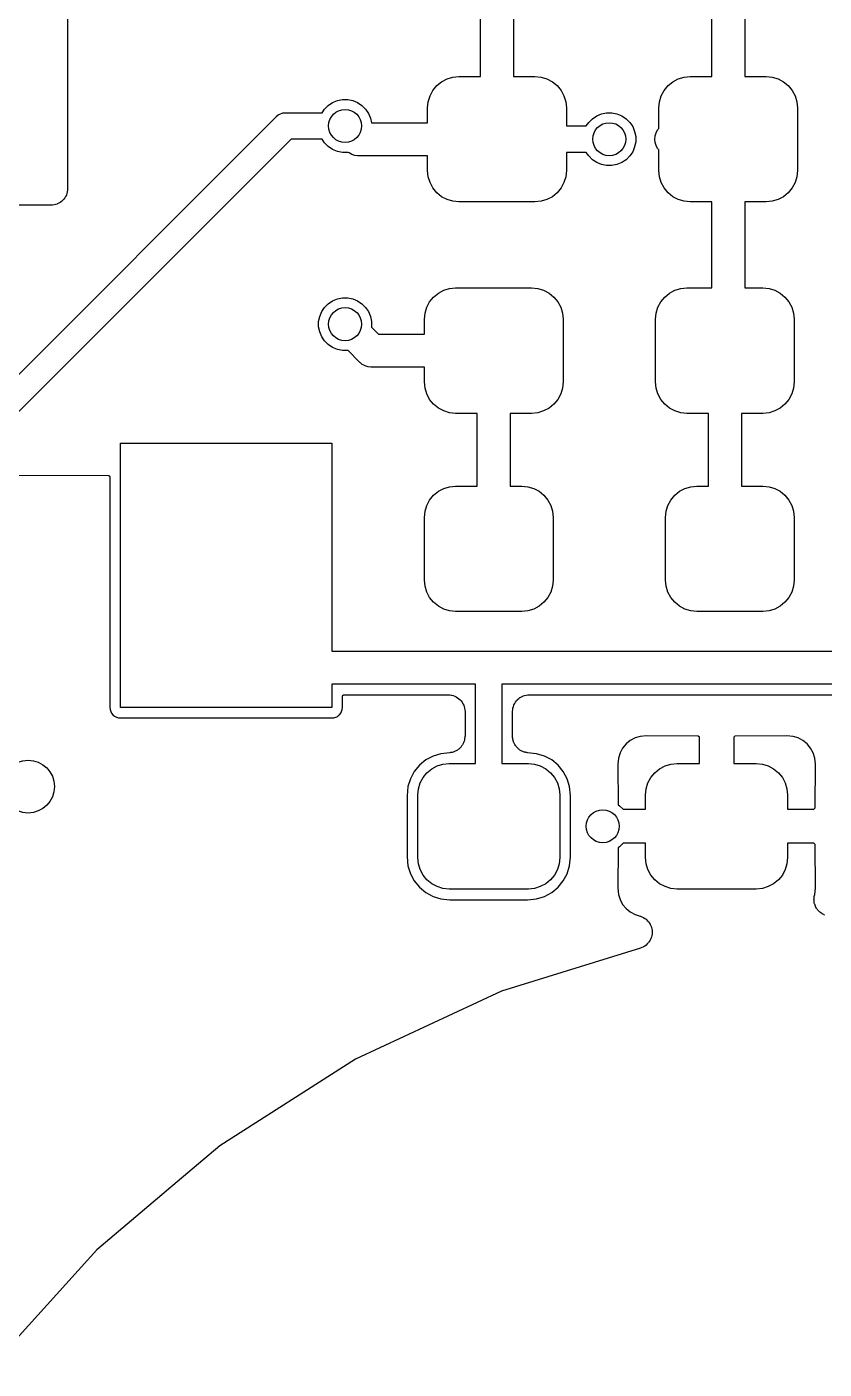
# Model space of a CAD drawing. Extents: x 115.8 to 161.5, y -138.1 to -92.5.
# Drawn here: x 131.79 to 137.83, y -109.61 to -99.45 of the extents above; entities that cross this region are included whole.
import ezdxf

# ---------------------------------------------------------------- set-up
doc = ezdxf.new("R2010")
doc.units = 0
doc.layers.add('BLACK', color=7, linetype='CONTINUOUS')

msp = doc.modelspace()

# ---------------------------------------------------------------- linework, layer by layer
at = {"layer": 'BLACK', "linetype": 'CONTINUOUS'}
for p, q in [((132.1, -94.027), (132.1, -100.673)), ((135.225, -99.825), (135.225, -99.275)), ((135.475, -99.275), (135.475, -99.825)), ((136.975, -99.825), (136.975, -99.275)), ((137.225, -99.275), (137.225, -99.825)), ((134.895, -99.8946), (134.931, -99.865)), ((134.931, -99.865), (134.972, -99.8431)), ((134.972, -99.8431), (135.016, -99.8296)), ((135.016, -99.8296), (135.062, -99.825)), ((135.062, -99.825), (135.225, -99.825)), ((135.475, -99.825), (135.637, -99.825)), ((135.637, -99.825), (135.684, -99.8296)), ((135.684, -99.8296), (135.728, -99.8431)), ((135.728, -99.8431), (135.769, -99.865)), ((135.769, -99.865), (135.805, -99.8946)), ((136.645, -99.8946), (136.681, -99.865)), ((136.681, -99.865), (136.722, -99.8431)), ((136.722, -99.8431), (136.766, -99.8296)), ((136.766, -99.8296), (136.812, -99.825)), ((136.812, -99.825), (136.975, -99.825)), ((137.225, -99.825), (137.387, -99.825)), ((137.387, -99.825), (137.434, -99.8296)), ((137.434, -99.8296), (137.478, -99.8431)), ((137.478, -99.8431), (137.519, -99.865)), ((137.519, -99.865), (137.555, -99.8946)), ((134.843, -99.9716), (134.865, -99.9306)), ((134.865, -99.9306), (134.895, -99.8946)), ((135.805, -99.8946), (135.835, -99.9306)), ((135.835, -99.9306), (135.857, -99.9716)), ((136.593, -99.9716), (136.615, -99.9306)), ((136.615, -99.9306), (136.645, -99.8946)), ((137.555, -99.8946), (137.585, -99.9306)), ((137.585, -99.9306), (137.607, -99.9716)), ((134.045, -100.073), (134.073, -100.045)), ((134.073, -100.045), (134.105, -100.023)), ((134.105, -100.023), (134.142, -100.008)), ((134.142, -100.008), (134.18, -100)), ((134.18, -100), (134.22, -100)), ((134.22, -100), (134.258, -100.008)), ((134.258, -100.008), (134.295, -100.023)), ((134.295, -100.023), (134.327, -100.045)), ((134.327, -100.045), (134.355, -100.073)), ((134.825, -100.062), (134.83, -100.016)), ((134.825, -100.175), (134.825, -100.062)), ((134.83, -100.016), (134.843, -99.9716)), ((135.857, -99.9716), (135.87, -100.016)), ((135.87, -100.016), (135.875, -100.062)), ((135.875, -100.062), (135.875, -100.2)), ((136.575, -100.062), (136.58, -100.016)), ((136.575, -100.219), (136.575, -100.062)), ((136.58, -100.016), (136.593, -99.9716)), ((137.607, -99.9716), (137.62, -100.016)), ((137.62, -100.016), (137.625, -100.062)), ((137.625, -100.062), (137.625, -100.537)), ((131.559, -102.25), (133.676, -100.133)), ((133.676, -100.133), (133.679, -100.129)), ((133.679, -100.129), (133.694, -100.116)), ((133.694, -100.116), (133.712, -100.107)), ((133.712, -100.107), (133.725, -100.103)), ((133.725, -100.103), (133.73, -100.101)), ((133.73, -100.101), (133.732, -100.101)), ((133.732, -100.101), (133.745, -100.1)), ((133.745, -100.1), (133.745, -100.1)), ((133.745, -100.1), (133.75, -100.1)), ((133.75, -100.1), (133.755, -100.1)), ((133.755, -100.1), (134.026, -100.1)), ((134.026, -100.1), (134.045, -100.073)), ((134.355, -100.073), (134.377, -100.105)), ((134.377, -100.105), (134.392, -100.142)), ((134.392, -100.142), (134.399, -100.175)), ((136.045, -100.173), (136.073, -100.145)), ((136.073, -100.145), (136.105, -100.123)), ((136.105, -100.123), (136.142, -100.108)), ((136.142, -100.108), (136.18, -100.1)), ((136.18, -100.1), (136.22, -100.1)), ((136.22, -100.1), (136.258, -100.108)), ((136.258, -100.108), (136.295, -100.123)), ((136.295, -100.123), (136.327, -100.145)), ((136.327, -100.145), (136.355, -100.173)), ((134.399, -100.175), (134.825, -100.175)), ((135.875, -100.2), (136.026, -100.2)), ((136.026, -100.2), (136.045, -100.173)), ((136.355, -100.173), (136.377, -100.205)), ((136.377, -100.205), (136.392, -100.242)), ((136.392, -100.242), (136.4, -100.28)), ((136.547, -100.275), (136.554, -100.252)), ((136.554, -100.252), (136.566, -100.23)), ((136.566, -100.23), (136.575, -100.219)), ((133.791, -100.3), (131.674, -102.417)), ((134.026, -100.3), (133.791, -100.3)), ((134.045, -100.327), (134.026, -100.3)), ((134.073, -100.355), (134.045, -100.327)), ((134.105, -100.377), (134.073, -100.355)), ((136.392, -100.358), (136.377, -100.395)), ((136.4, -100.32), (136.392, -100.358)), ((136.4, -100.28), (136.4, -100.32)), ((136.545, -100.3), (136.547, -100.275)), ((136.547, -100.325), (136.545, -100.3)), ((136.554, -100.348), (136.547, -100.325)), ((136.566, -100.37), (136.554, -100.348)), ((136.575, -100.381), (136.566, -100.37)), ((134.142, -100.392), (134.105, -100.377)), ((134.18, -100.4), (134.142, -100.392)), ((134.22, -100.4), (134.18, -100.4)), ((134.224, -100.399), (134.22, -100.4)), ((134.225, -100.4), (134.224, -100.399)), ((134.23, -100.404), (134.225, -100.4)), ((134.252, -100.416), (134.23, -100.404)), ((134.275, -100.423), (134.252, -100.416)), ((134.294, -100.425), (134.275, -100.423)), ((134.3, -100.426), (134.294, -100.425)), ((134.294, -100.425), (134.294, -100.425)), ((134.306, -100.425), (134.3, -100.426)), ((134.825, -100.425), (134.306, -100.425)), ((134.825, -100.537), (134.825, -100.425)), ((136.026, -100.4), (135.875, -100.4)), ((135.875, -100.4), (135.875, -100.537)), ((136.045, -100.427), (136.026, -100.4)), ((136.073, -100.455), (136.045, -100.427)), ((136.105, -100.477), (136.073, -100.455)), ((136.327, -100.455), (136.295, -100.477)), ((136.355, -100.427), (136.327, -100.455)), ((136.377, -100.395), (136.355, -100.427)), ((136.575, -100.537), (136.575, -100.381)), ((134.83, -100.584), (134.825, -100.537)), ((135.875, -100.537), (135.87, -100.584)), ((136.142, -100.492), (136.105, -100.477)), ((136.18, -100.5), (136.142, -100.492)), ((136.22, -100.5), (136.18, -100.5)), ((136.258, -100.492), (136.22, -100.5)), ((136.295, -100.477), (136.258, -100.492)), ((136.58, -100.584), (136.575, -100.537)), ((137.625, -100.537), (137.62, -100.584)), ((132.1, -100.675), (132.099, -100.687)), ((132.1, -100.673), (132.1, -100.674)), ((132.1, -100.674), (132.1, -100.674)), ((132.1, -100.674), (132.1, -100.674)), ((132.1, -100.674), (132.1, -100.675)), ((134.843, -100.628), (134.83, -100.584)), ((134.865, -100.669), (134.843, -100.628)), ((134.895, -100.705), (134.865, -100.669)), ((135.835, -100.669), (135.805, -100.705)), ((135.857, -100.628), (135.835, -100.669)), ((135.87, -100.584), (135.857, -100.628)), ((136.593, -100.628), (136.58, -100.584)), ((136.615, -100.669), (136.593, -100.628)), ((136.645, -100.705), (136.615, -100.669)), ((137.585, -100.669), (137.555, -100.705)), ((137.607, -100.628), (137.585, -100.669)), ((137.62, -100.584), (137.607, -100.628)), ((132.043, -100.779), (132.032, -100.785)), ((132.053, -100.771), (132.043, -100.779)), ((132.043, -100.779), (132.043, -100.779)), ((132.043, -100.779), (132.043, -100.779)), ((132.062, -100.764), (132.053, -100.771)), ((132.07, -100.754), (132.062, -100.763)), ((132.062, -100.763), (132.062, -100.763)), ((132.062, -100.763), (132.062, -100.764)), ((132.078, -100.745), (132.07, -100.754)), ((132.084, -100.733), (132.078, -100.744)), ((132.078, -100.744), (132.078, -100.744)), ((132.078, -100.744), (132.078, -100.745)), ((132.09, -100.723), (132.084, -100.733)), ((132.094, -100.711), (132.09, -100.722)), ((132.09, -100.722), (132.09, -100.723)), ((132.09, -100.723), (132.09, -100.723)), ((132.097, -100.699), (132.094, -100.711)), ((132.099, -100.687), (132.097, -100.699)), ((132.097, -100.699), (132.097, -100.699)), ((132.097, -100.699), (132.097, -100.699)), ((134.931, -100.735), (134.895, -100.705)), ((134.972, -100.757), (134.931, -100.735)), ((135.016, -100.77), (134.972, -100.757)), ((135.062, -100.775), (135.016, -100.77)), ((135.637, -100.775), (135.062, -100.775)), ((135.684, -100.77), (135.637, -100.775)), ((135.728, -100.757), (135.684, -100.77)), ((135.769, -100.735), (135.728, -100.757)), ((135.805, -100.705), (135.769, -100.735)), ((136.681, -100.735), (136.645, -100.705)), ((136.722, -100.757), (136.681, -100.735)), ((136.766, -100.77), (136.722, -100.757)), ((136.812, -100.775), (136.766, -100.77)), ((136.975, -100.775), (136.812, -100.775)), ((136.975, -101.425), (136.975, -100.775)), ((137.387, -100.775), (137.225, -100.775)), ((137.225, -100.775), (137.225, -101.425)), ((137.434, -100.77), (137.387, -100.775)), ((137.478, -100.757), (137.434, -100.77)), ((137.519, -100.735), (137.478, -100.757)), ((137.555, -100.705), (137.519, -100.735)), ((131.973, -100.8), (129.034, -100.8)), ((131.985, -100.799), (131.973, -100.8)), ((131.997, -100.798), (131.985, -100.799)), ((131.998, -100.798), (131.997, -100.798)), ((131.997, -100.798), (131.997, -100.798)), ((132.009, -100.794), (131.998, -100.798)), ((132.021, -100.791), (132.009, -100.794)), ((132.032, -100.785), (132.021, -100.79)), ((132.021, -100.79), (132.021, -100.791)), ((132.021, -100.791), (132.021, -100.791)), ((134.87, -101.495), (134.906, -101.465)), ((134.906, -101.465), (134.947, -101.443)), ((134.947, -101.443), (134.991, -101.43)), ((134.991, -101.43), (135.037, -101.425)), ((135.037, -101.425), (135.612, -101.425)), ((135.612, -101.425), (135.659, -101.43)), ((135.659, -101.43), (135.703, -101.443)), ((135.703, -101.443), (135.744, -101.465)), ((135.744, -101.465), (135.78, -101.495)), ((136.62, -101.495), (136.656, -101.465)), ((136.656, -101.465), (136.697, -101.443)), ((136.697, -101.443), (136.741, -101.43)), ((136.741, -101.43), (136.787, -101.425)), ((136.787, -101.425), (136.975, -101.425)), ((137.225, -101.425), (137.362, -101.425)), ((137.362, -101.425), (137.409, -101.43)), ((137.409, -101.43), (137.453, -101.443)), ((137.453, -101.443), (137.494, -101.465)), ((137.494, -101.465), (137.53, -101.495)), ((134.023, -101.605), (134.045, -101.573)), ((134.045, -101.573), (134.073, -101.545)), ((134.073, -101.545), (134.105, -101.523)), ((134.105, -101.523), (134.142, -101.508)), ((134.142, -101.508), (134.18, -101.5)), ((134.18, -101.5), (134.22, -101.5)), ((134.22, -101.5), (134.258, -101.508)), ((134.258, -101.508), (134.295, -101.523)), ((134.295, -101.523), (134.327, -101.545)), ((134.327, -101.545), (134.355, -101.573)), ((134.355, -101.573), (134.377, -101.605)), ((134.805, -101.616), (134.818, -101.572)), ((134.818, -101.572), (134.84, -101.531)), ((134.84, -101.531), (134.87, -101.495)), ((135.78, -101.495), (135.81, -101.531)), ((135.81, -101.531), (135.832, -101.572)), ((135.832, -101.572), (135.845, -101.616)), ((136.555, -101.616), (136.568, -101.572)), ((136.568, -101.572), (136.59, -101.531)), ((136.59, -101.531), (136.62, -101.495)), ((137.53, -101.495), (137.56, -101.531)), ((137.56, -101.531), (137.582, -101.572)), ((137.582, -101.572), (137.595, -101.616)), ((134, -101.68), (134.008, -101.642)), ((134, -101.72), (134, -101.68)), ((134.008, -101.642), (134.023, -101.605)), ((134.377, -101.605), (134.392, -101.642)), ((134.392, -101.642), (134.4, -101.68)), ((134.4, -101.68), (134.4, -101.72)), ((134.8, -101.662), (134.805, -101.616)), ((134.8, -101.775), (134.8, -101.662)), ((135.845, -101.616), (135.85, -101.662)), ((135.85, -101.662), (135.85, -102.137)), ((136.55, -101.662), (136.555, -101.616)), ((136.55, -102.137), (136.55, -101.662)), ((137.595, -101.616), (137.6, -101.662)), ((137.6, -101.662), (137.6, -102.137)), ((134.008, -101.758), (134, -101.72)), ((134.023, -101.795), (134.008, -101.758)), ((134.045, -101.827), (134.023, -101.795)), ((134.4, -101.72), (134.399, -101.723)), ((134.399, -101.723), (134.452, -101.775)), ((134.452, -101.775), (134.8, -101.775)), ((134.073, -101.855), (134.045, -101.827)), ((134.105, -101.877), (134.073, -101.855)), ((134.142, -101.892), (134.105, -101.877)), ((134.18, -101.9), (134.142, -101.892)), ((134.22, -101.9), (134.18, -101.9)), ((134.223, -101.899), (134.22, -101.9)), ((134.307, -101.984), (134.223, -101.899)), ((134.311, -101.989), (134.307, -101.984)), ((134.316, -101.993), (134.311, -101.989)), ((134.33, -102.004), (134.316, -101.993)), ((134.343, -102.011), (134.33, -102.004)), ((134.352, -102.016), (134.343, -102.011)), ((134.375, -102.023), (134.352, -102.016)), ((134.394, -102.025), (134.375, -102.023)), ((134.4, -102.026), (134.394, -102.025)), ((134.394, -102.025), (134.394, -102.025)), ((134.406, -102.025), (134.4, -102.026)), ((134.8, -102.025), (134.406, -102.025)), ((134.8, -102.137), (134.8, -102.025)), ((134.805, -102.184), (134.8, -102.137)), ((134.818, -102.228), (134.805, -102.184)), ((135.845, -102.184), (135.832, -102.228)), ((135.85, -102.137), (135.845, -102.184)), ((136.555, -102.184), (136.55, -102.137)), ((136.568, -102.228), (136.555, -102.184)), ((137.595, -102.184), (137.582, -102.228)), ((137.6, -102.137), (137.595, -102.184)), ((134.84, -102.269), (134.818, -102.228)), ((134.87, -102.305), (134.84, -102.269)), ((135.81, -102.269), (135.78, -102.305)), ((135.832, -102.228), (135.81, -102.269)), ((136.59, -102.269), (136.568, -102.228)), ((136.62, -102.305), (136.59, -102.269)), ((137.56, -102.269), (137.53, -102.305)), ((137.582, -102.228), (137.56, -102.269)), ((134.906, -102.335), (134.87, -102.305)), ((134.947, -102.357), (134.906, -102.335)), ((134.991, -102.37), (134.947, -102.357)), ((135.037, -102.375), (134.991, -102.37)), ((135.2, -102.375), (135.037, -102.375)), ((135.2, -102.925), (135.2, -102.375)), ((135.612, -102.375), (135.45, -102.375)), ((135.45, -102.375), (135.45, -102.925)), ((135.659, -102.37), (135.612, -102.375)), ((135.703, -102.357), (135.659, -102.37)), ((135.744, -102.335), (135.703, -102.357)), ((135.78, -102.305), (135.744, -102.335)), ((136.656, -102.335), (136.62, -102.305)), ((136.697, -102.357), (136.656, -102.335)), ((136.741, -102.37), (136.697, -102.357)), ((136.787, -102.375), (136.741, -102.37)), ((136.95, -102.375), (136.787, -102.375)), ((136.95, -102.925), (136.95, -102.375)), ((137.362, -102.375), (137.2, -102.375)), ((137.2, -102.375), (137.2, -102.925)), ((137.409, -102.37), (137.362, -102.375)), ((137.453, -102.357), (137.409, -102.37)), ((137.494, -102.335), (137.453, -102.357)), ((137.53, -102.305), (137.494, -102.335)), ((132.5, -104.6), (132.5, -102.6)), ((132.5, -102.6), (134.1, -102.6)), ((134.1, -102.6), (134.1, -104.175)), ((131.293, -102.842), (132.407, -102.845)), ((132.407, -102.845), (132.407, -102.845)), ((132.407, -102.845), (132.407, -102.845)), ((132.407, -102.845), (132.408, -102.845)), ((132.408, -102.845), (132.409, -102.845)), ((132.409, -102.845), (132.409, -102.845)), ((132.409, -102.845), (132.41, -102.845)), ((132.41, -102.845), (132.411, -102.846)), ((132.411, -102.846), (132.412, -102.846)), ((132.412, -102.846), (132.412, -102.846)), ((132.412, -102.846), (132.412, -102.846)), ((132.412, -102.846), (132.413, -102.847)), ((132.413, -102.847), (132.414, -102.847)), ((132.414, -102.847), (132.414, -102.847)), ((132.414, -102.847), (132.414, -102.847)), ((132.414, -102.847), (132.415, -102.848)), ((132.415, -102.848), (132.416, -102.849)), ((132.416, -102.849), (132.416, -102.849)), ((132.416, -102.849), (132.416, -102.849)), ((132.416, -102.849), (132.417, -102.85)), ((132.417, -102.85), (132.417, -102.851)), ((132.417, -102.851), (132.417, -102.851)), ((132.417, -102.851), (132.417, -102.851)), ((132.417, -102.851), (132.418, -102.852)), ((132.418, -102.852), (132.419, -102.853)), ((132.419, -102.853), (132.419, -102.853)), ((132.419, -102.853), (132.419, -102.853)), ((132.419, -102.853), (132.419, -102.854)), ((132.419, -102.854), (132.419, -102.855)), ((132.419, -102.855), (132.419, -102.855)), ((132.419, -102.855), (132.419, -102.855)), ((132.419, -102.855), (132.419, -102.857)), ((132.419, -102.857), (132.42, -102.858)), ((132.42, -102.858), (132.42, -104.599)), ((134.84, -103.031), (134.87, -102.995)), ((134.87, -102.995), (134.906, -102.965)), ((134.906, -102.965), (134.947, -102.943)), ((134.947, -102.943), (134.991, -102.93)), ((134.991, -102.93), (135.037, -102.925)), ((135.037, -102.925), (135.2, -102.925)), ((135.45, -102.925), (135.537, -102.925)), ((135.537, -102.925), (135.584, -102.93)), ((135.584, -102.93), (135.628, -102.943)), ((135.628, -102.943), (135.669, -102.965)), ((135.669, -102.965), (135.705, -102.995)), ((135.705, -102.995), (135.735, -103.031)), ((136.665, -103.031), (136.695, -102.995)), ((136.695, -102.995), (136.731, -102.965)), ((136.731, -102.965), (136.772, -102.943)), ((136.772, -102.943), (136.816, -102.93)), ((136.816, -102.93), (136.862, -102.925)), ((136.862, -102.925), (136.95, -102.925)), ((137.2, -102.925), (137.362, -102.925)), ((137.362, -102.925), (137.409, -102.93)), ((137.409, -102.93), (137.453, -102.943)), ((137.453, -102.943), (137.494, -102.965)), ((137.494, -102.965), (137.53, -102.995)), ((137.53, -102.995), (137.56, -103.031)), ((134.8, -103.162), (134.805, -103.116)), ((134.805, -103.116), (134.818, -103.072)), ((134.818, -103.072), (134.84, -103.031)), ((135.735, -103.031), (135.757, -103.072)), ((135.757, -103.072), (135.77, -103.116)), ((135.77, -103.116), (135.775, -103.162)), ((136.625, -103.162), (136.63, -103.116)), ((136.63, -103.116), (136.643, -103.072)), ((136.643, -103.072), (136.665, -103.031)), ((137.56, -103.031), (137.582, -103.072)), ((137.582, -103.072), (137.595, -103.116)), ((137.595, -103.116), (137.6, -103.162)), ((134.8, -103.637), (134.8, -103.162)), ((135.775, -103.162), (135.775, -103.637)), ((136.625, -103.637), (136.625, -103.162)), ((137.6, -103.162), (137.6, -103.637)), ((134.805, -103.684), (134.8, -103.637)), ((134.818, -103.728), (134.805, -103.684)), ((135.77, -103.684), (135.757, -103.728)), ((135.775, -103.637), (135.77, -103.684)), ((136.63, -103.684), (136.625, -103.637)), ((136.643, -103.728), (136.63, -103.684)), ((137.595, -103.684), (137.582, -103.728)), ((137.6, -103.637), (137.595, -103.684)), ((134.84, -103.769), (134.818, -103.728)), ((134.87, -103.805), (134.84, -103.769)), ((134.906, -103.835), (134.87, -103.805)), ((135.705, -103.805), (135.669, -103.835)), ((135.735, -103.769), (135.705, -103.805)), ((135.757, -103.728), (135.735, -103.769)), ((136.665, -103.769), (136.643, -103.728)), ((136.695, -103.805), (136.665, -103.769)), ((136.731, -103.835), (136.695, -103.805)), ((137.53, -103.805), (137.494, -103.835)), ((137.56, -103.769), (137.53, -103.805)), ((137.582, -103.728), (137.56, -103.769)), ((134.947, -103.857), (134.906, -103.835)), ((134.991, -103.87), (134.947, -103.857)), ((135.037, -103.875), (134.991, -103.87)), ((135.537, -103.875), (135.037, -103.875)), ((135.584, -103.87), (135.537, -103.875)), ((135.628, -103.857), (135.584, -103.87)), ((135.669, -103.835), (135.628, -103.857)), ((136.772, -103.857), (136.731, -103.835)), ((136.816, -103.87), (136.772, -103.857)), ((136.862, -103.875), (136.816, -103.87)), ((137.362, -103.875), (136.862, -103.875)), ((137.409, -103.87), (137.362, -103.875)), ((137.453, -103.857), (137.409, -103.87)), ((137.494, -103.835), (137.453, -103.857)), ((134.1, -104.175), (137.948, -104.175)), ((135.188, -104.425), (134.1, -104.425)), ((134.1, -104.425), (134.1, -104.6)), ((135.188, -105.025), (135.188, -104.425)), ((137.994, -104.425), (135.387, -104.425)), ((135.387, -104.425), (135.387, -105.025)), ((134.18, -104.518), (134.181, -104.516)), ((134.18, -104.599), (134.18, -104.518)), ((134.18, -104.518), (134.18, -104.518)), ((134.18, -104.518), (134.18, -104.518)), ((134.181, -104.513), (134.182, -104.512)), ((134.181, -104.514), (134.181, -104.513)), ((134.181, -104.513), (134.181, -104.513)), ((134.181, -104.513), (134.181, -104.513)), ((134.181, -104.515), (134.181, -104.514)), ((134.181, -104.516), (134.181, -104.515)), ((134.181, -104.515), (134.181, -104.515)), ((134.181, -104.515), (134.181, -104.515)), ((134.182, -104.512), (134.183, -104.511)), ((134.183, -104.51), (134.184, -104.509)), ((134.183, -104.511), (134.183, -104.51)), ((134.183, -104.511), (134.183, -104.511)), ((134.183, -104.511), (134.183, -104.511)), ((134.184, -104.509), (134.185, -104.508)), ((134.184, -104.509), (134.184, -104.509)), ((134.184, -104.509), (134.184, -104.509)), ((134.185, -104.508), (134.186, -104.507)), ((134.186, -104.507), (134.186, -104.507)), ((134.186, -104.507), (134.186, -104.507)), ((134.186, -104.507), (134.187, -104.507)), ((134.187, -104.507), (134.188, -104.506)), ((134.188, -104.506), (134.188, -104.506)), ((134.188, -104.506), (134.188, -104.506)), ((134.188, -104.506), (134.19, -104.506)), ((134.19, -104.506), (134.191, -104.505)), ((134.191, -104.505), (134.191, -104.505)), ((134.191, -104.505), (134.191, -104.505)), ((134.191, -104.505), (134.192, -104.505)), ((134.192, -104.505), (134.193, -104.505)), ((134.193, -104.505), (134.981, -104.505)), ((134.981, -104.505), (134.981, -104.505)), ((134.981, -104.505), (134.981, -104.505)), ((134.981, -104.505), (134.981, -104.505)), ((134.981, -104.505), (134.982, -104.505)), ((134.982, -104.505), (134.994, -104.506)), ((134.994, -104.506), (135.006, -104.508)), ((135.006, -104.508), (135.006, -104.508)), ((135.006, -104.508), (135.007, -104.508)), ((135.007, -104.508), (135.018, -104.511)), ((135.018, -104.511), (135.03, -104.515)), ((135.03, -104.515), (135.03, -104.515)), ((135.03, -104.515), (135.031, -104.515)), ((135.031, -104.515), (135.041, -104.521)), ((135.041, -104.521), (135.052, -104.527)), ((135.052, -104.527), (135.052, -104.527)), ((135.052, -104.527), (135.052, -104.527)), ((135.052, -104.527), (135.061, -104.535)), ((135.061, -104.535), (135.071, -104.543)), ((135.506, -104.541), (135.515, -104.534)), ((135.515, -104.534), (135.524, -104.526)), ((135.524, -104.526), (135.525, -104.526)), ((135.525, -104.526), (135.536, -104.52)), ((135.525, -104.526), (135.525, -104.526)), ((135.536, -104.52), (135.546, -104.515)), ((135.546, -104.515), (135.547, -104.514)), ((135.547, -104.514), (135.558, -104.511)), ((135.547, -104.514), (135.547, -104.514)), ((135.558, -104.511), (135.57, -104.507)), ((135.57, -104.507), (135.57, -104.507)), ((135.57, -104.507), (135.571, -104.507)), ((135.571, -104.507), (135.583, -104.506)), ((135.583, -104.506), (135.594, -104.505)), ((135.594, -104.505), (137.984, -104.505)), ((132.42, -104.599), (132.421, -104.616)), ((132.421, -104.616), (132.426, -104.631)), ((132.426, -104.631), (132.433, -104.645)), ((134.1, -104.6), (132.5, -104.6)), ((134.167, -104.645), (134.174, -104.631)), ((134.174, -104.631), (134.179, -104.616)), ((134.179, -104.616), (134.18, -104.599)), ((135.071, -104.543), (135.071, -104.543)), ((135.071, -104.543), (135.071, -104.543)), ((135.071, -104.543), (135.079, -104.552)), ((135.079, -104.552), (135.086, -104.562)), ((135.086, -104.562), (135.086, -104.562)), ((135.086, -104.562), (135.087, -104.562)), ((135.087, -104.562), (135.092, -104.573)), ((135.092, -104.573), (135.098, -104.584)), ((135.098, -104.584), (135.098, -104.584)), ((135.098, -104.584), (135.098, -104.584)), ((135.098, -104.584), (135.102, -104.596)), ((135.102, -104.596), (135.105, -104.607)), ((135.105, -104.607), (135.105, -104.608)), ((135.105, -104.608), (135.105, -104.608)), ((135.105, -104.608), (135.106, -104.62)), ((135.106, -104.62), (135.108, -104.632)), ((135.108, -104.632), (135.108, -104.818)), ((135.468, -104.63), (135.469, -104.618)), ((135.468, -104.631), (135.468, -104.63)), ((135.468, -104.632), (135.468, -104.631)), ((135.468, -104.631), (135.468, -104.631)), ((135.468, -104.631), (135.468, -104.631)), ((135.468, -104.818), (135.468, -104.632)), ((135.469, -104.618), (135.47, -104.606)), ((135.47, -104.606), (135.474, -104.594)), ((135.47, -104.606), (135.47, -104.606)), ((135.47, -104.606), (135.47, -104.606)), ((135.474, -104.594), (135.477, -104.583)), ((135.477, -104.583), (135.478, -104.582)), ((135.478, -104.582), (135.484, -104.571)), ((135.478, -104.582), (135.478, -104.582)), ((135.484, -104.571), (135.489, -104.561)), ((135.489, -104.561), (135.49, -104.56)), ((135.489, -104.561), (135.489, -104.561)), ((135.49, -104.56), (135.497, -104.551)), ((135.497, -104.551), (135.505, -104.542)), ((135.505, -104.542), (135.506, -104.541)), ((135.505, -104.542), (135.505, -104.542)), ((132.433, -104.645), (132.443, -104.657)), ((132.443, -104.657), (132.455, -104.667)), ((132.455, -104.667), (132.469, -104.674)), ((132.469, -104.674), (132.484, -104.679)), ((132.484, -104.679), (132.501, -104.68)), ((132.501, -104.68), (134.099, -104.68)), ((134.099, -104.68), (134.116, -104.679)), ((134.116, -104.679), (134.131, -104.674)), ((134.131, -104.674), (134.138, -104.671)), ((134.138, -104.671), (134.145, -104.667)), ((134.145, -104.667), (134.153, -104.66)), ((134.153, -104.66), (134.157, -104.657)), ((134.157, -104.657), (134.167, -104.645)), ((135.107, -104.831), (135.105, -104.837)), ((135.105, -104.837), (135.105, -104.844)), ((135.108, -104.818), (135.107, -104.819)), ((135.107, -104.819), (135.107, -104.825)), ((135.107, -104.825), (135.107, -104.831)), ((135.468, -104.823), (135.468, -104.818)), ((135.468, -104.829), (135.468, -104.823)), ((135.469, -104.836), (135.468, -104.829)), ((135.47, -104.842), (135.469, -104.836)), ((135.472, -104.848), (135.47, -104.842)), ((136.395, -104.832), (136.359, -104.851)), ((136.434, -104.82), (136.395, -104.832)), ((136.481, -104.815), (136.434, -104.82)), ((136.874, -104.817), (136.481, -104.815)), ((136.883, -104.826), (136.874, -104.817)), ((136.883, -105.025), (136.883, -104.826)), ((137.151, -104.817), (137.142, -104.826)), ((137.142, -104.826), (137.142, -105.025)), ((137.544, -104.815), (137.151, -104.817)), ((137.591, -104.82), (137.544, -104.815)), ((137.63, -104.832), (137.591, -104.82)), ((137.666, -104.851), (137.63, -104.832)), ((134.993, -104.944), (134.925, -104.951)), ((134.999, -104.943), (134.993, -104.944)), ((135.004, -104.942), (134.999, -104.943)), ((135.011, -104.941), (135.004, -104.942)), ((135.017, -104.939), (135.011, -104.941)), ((135.023, -104.937), (135.017, -104.939)), ((135.028, -104.935), (135.023, -104.937)), ((135.034, -104.932), (135.028, -104.935)), ((135.04, -104.93), (135.034, -104.932)), ((135.045, -104.927), (135.04, -104.93)), ((135.05, -104.924), (135.045, -104.927)), ((135.055, -104.92), (135.05, -104.924)), ((135.061, -104.916), (135.055, -104.92)), ((135.065, -104.912), (135.061, -104.916)), ((135.069, -104.908), (135.065, -104.912)), ((135.074, -104.903), (135.069, -104.908)), ((135.078, -104.899), (135.074, -104.903)), ((135.082, -104.894), (135.078, -104.899)), ((135.085, -104.889), (135.082, -104.894)), ((135.089, -104.884), (135.085, -104.889)), ((135.092, -104.878), (135.089, -104.884)), ((135.094, -104.873), (135.092, -104.878)), ((135.097, -104.868), (135.094, -104.873)), ((135.099, -104.861), (135.097, -104.868)), ((135.102, -104.855), (135.099, -104.861)), ((135.103, -104.85), (135.102, -104.855)), ((135.105, -104.844), (135.103, -104.85)), ((135.473, -104.853), (135.472, -104.848)), ((135.475, -104.86), (135.473, -104.853)), ((135.477, -104.866), (135.475, -104.86)), ((135.48, -104.871), (135.477, -104.866)), ((135.482, -104.876), (135.48, -104.871)), ((135.486, -104.882), (135.482, -104.876)), ((135.489, -104.888), (135.486, -104.882)), ((135.492, -104.892), (135.489, -104.888)), ((135.495, -104.897), (135.492, -104.892)), ((135.5, -104.902), (135.495, -104.897)), ((135.504, -104.907), (135.5, -104.902)), ((135.509, -104.911), (135.504, -104.907)), ((135.513, -104.915), (135.509, -104.911)), ((135.518, -104.919), (135.513, -104.915)), ((135.523, -104.923), (135.518, -104.919)), ((135.529, -104.926), (135.523, -104.923)), ((135.533, -104.929), (135.529, -104.926)), ((135.539, -104.932), (135.533, -104.929)), ((135.545, -104.935), (135.539, -104.932)), ((135.551, -104.936), (135.545, -104.935)), ((135.556, -104.939), (135.551, -104.936)), ((135.563, -104.94), (135.556, -104.939)), ((135.569, -104.942), (135.563, -104.94)), ((135.575, -104.943), (135.569, -104.942)), ((135.58, -104.944), (135.575, -104.943)), ((135.582, -104.944), (135.58, -104.944)), ((135.65, -104.951), (135.582, -104.944)), ((136.282, -104.945), (136.27, -104.984)), ((136.301, -104.909), (136.282, -104.945)), ((136.327, -104.877), (136.301, -104.909)), ((136.359, -104.851), (136.327, -104.877)), ((137.698, -104.877), (137.666, -104.851)), ((137.724, -104.909), (137.698, -104.877)), ((137.743, -104.945), (137.724, -104.909)), ((137.755, -104.984), (137.743, -104.945)), ((134.763, -105.038), (134.723, -105.086)), ((134.811, -104.998), (134.763, -105.038)), ((134.866, -104.969), (134.811, -104.998)), ((134.856, -105.065), (134.897, -105.043)), ((134.925, -104.951), (134.866, -104.969)), ((134.897, -105.043), (134.941, -105.03)), ((134.941, -105.03), (134.987, -105.025)), ((134.987, -105.025), (135.188, -105.025)), ((135.387, -105.025), (135.588, -105.025)), ((135.588, -105.025), (135.634, -105.03)), ((135.634, -105.03), (135.678, -105.043)), ((135.709, -104.969), (135.65, -104.951)), ((135.678, -105.043), (135.719, -105.065)), ((135.764, -104.998), (135.709, -104.969)), ((135.812, -105.038), (135.764, -104.998)), ((135.852, -105.086), (135.812, -105.038)), ((136.27, -104.984), (136.265, -105.031)), ((136.265, -105.031), (136.267, -105.337)), ((136.581, -105.065), (136.622, -105.043)), ((136.622, -105.043), (136.666, -105.03)), ((136.666, -105.03), (136.713, -105.025)), ((136.713, -105.025), (136.883, -105.025)), ((137.142, -105.025), (137.312, -105.025)), ((137.312, -105.025), (137.359, -105.03)), ((137.359, -105.03), (137.403, -105.043)), ((137.403, -105.043), (137.444, -105.065)), ((137.76, -105.031), (137.755, -104.984)), ((137.758, -105.361), (137.76, -105.031)), ((134.694, -105.141), (134.676, -105.2)), ((134.723, -105.086), (134.694, -105.141)), ((134.768, -105.172), (134.79, -105.131)), ((134.79, -105.131), (134.82, -105.095)), ((134.82, -105.095), (134.856, -105.065)), ((135.719, -105.065), (135.755, -105.095)), ((135.755, -105.095), (135.785, -105.131)), ((135.785, -105.131), (135.807, -105.172)), ((135.881, -105.141), (135.852, -105.086)), ((135.899, -105.2), (135.881, -105.141)), ((136.493, -105.172), (136.515, -105.131)), ((136.515, -105.131), (136.545, -105.095)), ((136.545, -105.095), (136.581, -105.065)), ((137.444, -105.065), (137.48, -105.095)), ((137.48, -105.095), (137.51, -105.131)), ((137.51, -105.131), (137.532, -105.172)), ((134.676, -105.2), (134.669, -105.269)), ((134.75, -105.262), (134.755, -105.216)), ((134.755, -105.216), (134.768, -105.172)), ((135.807, -105.172), (135.82, -105.216)), ((135.82, -105.216), (135.825, -105.262)), ((135.906, -105.269), (135.899, -105.2)), ((136.475, -105.262), (136.48, -105.216)), ((136.48, -105.216), (136.493, -105.172)), ((137.532, -105.172), (137.545, -105.216)), ((137.545, -105.216), (137.55, -105.262)), ((134.669, -105.269), (134.669, -105.731)), ((134.75, -105.737), (134.75, -105.262)), ((135.825, -105.262), (135.825, -105.737)), ((135.906, -105.731), (135.906, -105.269)), ((136.267, -105.337), (136.277, -105.345)), ((136.277, -105.345), (136.304, -105.371)), ((136.475, -105.371), (136.475, -105.262)), ((137.55, -105.262), (137.55, -105.371)), ((136.304, -105.371), (136.475, -105.371)), ((137.55, -105.371), (137.749, -105.371)), ((137.749, -105.371), (137.758, -105.361)), ((136.277, -105.655), (136.267, -105.663)), ((136.304, -105.629), (136.277, -105.655)), ((136.475, -105.629), (136.304, -105.629)), ((136.475, -105.737), (136.475, -105.629)), ((137.749, -105.629), (137.55, -105.629)), ((137.55, -105.629), (137.55, -105.737)), ((137.758, -105.639), (137.749, -105.629)), ((137.76, -105.969), (137.758, -105.639)), ((134.669, -105.731), (134.676, -105.8)), ((134.755, -105.784), (134.75, -105.737)), ((135.825, -105.737), (135.82, -105.784)), ((135.899, -105.8), (135.906, -105.731)), ((136.267, -105.663), (136.265, -105.969)), ((136.48, -105.784), (136.475, -105.737)), ((137.55, -105.737), (137.545, -105.784)), ((134.676, -105.8), (134.694, -105.859)), ((134.694, -105.859), (134.723, -105.914)), ((134.768, -105.828), (134.755, -105.784)), ((134.79, -105.869), (134.768, -105.828)), ((135.807, -105.828), (135.785, -105.869)), ((135.82, -105.784), (135.807, -105.828)), ((135.852, -105.914), (135.881, -105.859)), ((135.881, -105.859), (135.899, -105.8)), ((136.493, -105.828), (136.48, -105.784)), ((136.515, -105.869), (136.493, -105.828)), ((137.532, -105.828), (137.51, -105.869)), ((137.545, -105.784), (137.532, -105.828)), ((134.723, -105.914), (134.763, -105.962)), ((134.82, -105.905), (134.79, -105.869)), ((134.856, -105.935), (134.82, -105.905)), ((134.897, -105.957), (134.856, -105.935)), ((134.941, -105.97), (134.897, -105.957)), ((135.678, -105.957), (135.634, -105.97)), ((135.719, -105.935), (135.678, -105.957)), ((135.755, -105.905), (135.719, -105.935)), ((135.785, -105.869), (135.755, -105.905)), ((135.812, -105.962), (135.852, -105.914)), ((136.545, -105.905), (136.515, -105.869)), ((136.581, -105.935), (136.545, -105.905)), ((136.622, -105.957), (136.581, -105.935)), ((136.666, -105.97), (136.622, -105.957)), ((137.403, -105.957), (137.359, -105.97)), ((137.444, -105.935), (137.403, -105.957)), ((137.48, -105.905), (137.444, -105.935)), ((137.51, -105.869), (137.48, -105.905)), ((134.763, -105.962), (134.811, -106.002)), ((134.811, -106.002), (134.866, -106.031)), ((134.866, -106.031), (134.925, -106.049)), ((134.925, -106.049), (134.994, -106.056)), ((134.987, -105.975), (134.941, -105.97)), ((135.588, -105.975), (134.987, -105.975)), ((134.994, -106.056), (135.581, -106.056)), ((135.581, -106.056), (135.65, -106.049)), ((135.634, -105.97), (135.588, -105.975)), ((135.65, -106.049), (135.709, -106.031)), ((135.709, -106.031), (135.764, -106.002)), ((135.764, -106.002), (135.812, -105.962)), ((136.265, -105.969), (136.27, -106.016)), ((136.27, -106.016), (136.282, -106.055)), ((136.282, -106.055), (136.301, -106.091)), ((136.713, -105.975), (136.666, -105.97)), ((137.312, -105.975), (136.713, -105.975)), ((137.359, -105.97), (137.312, -105.975)), ((137.749, -106.057), (137.75, -106.049)), ((137.75, -106.061), (137.749, -106.057)), ((137.75, -106.041), (137.751, -106.036)), ((137.75, -106.049), (137.75, -106.041)), ((137.75, -106.066), (137.75, -106.061)), ((137.751, -106.032), (137.753, -106.024)), ((137.751, -106.036), (137.751, -106.032)), ((137.753, -106.024), (137.755, -106.017)), ((137.755, -106.016), (137.76, -105.969)), ((137.755, -106.017), (137.755, -106.016)), ((136.301, -106.091), (136.327, -106.123)), ((136.327, -106.123), (136.359, -106.149)), ((136.359, -106.149), (136.395, -106.168)), ((137.751, -106.073), (137.75, -106.066)), ((137.752, -106.081), (137.751, -106.073)), ((137.754, -106.086), (137.752, -106.081)), ((137.755, -106.09), (137.754, -106.086)), ((137.758, -106.097), (137.755, -106.09)), ((137.76, -106.105), (137.758, -106.097)), ((137.762, -106.109), (137.76, -106.105)), ((137.764, -106.113), (137.762, -106.109)), ((137.768, -106.12), (137.764, -106.113)), ((137.772, -106.126), (137.768, -106.12)), ((137.775, -106.13), (137.772, -106.126)), ((137.778, -106.134), (137.775, -106.13)), ((137.783, -106.139), (137.778, -106.134)), ((137.789, -106.145), (137.783, -106.139)), ((137.792, -106.148), (137.789, -106.145)), ((137.795, -106.151), (137.792, -106.148)), ((137.802, -106.156), (137.795, -106.151)), ((137.808, -106.161), (137.802, -106.156)), ((137.812, -106.163), (137.808, -106.161)), ((137.816, -106.165), (137.812, -106.163)), ((136.395, -106.168), (136.434, -106.18)), ((136.434, -106.18), (136.435, -106.18)), ((136.435, -106.18), (136.435, -106.18)), ((136.435, -106.18), (136.435, -106.18)), ((136.435, -106.18), (136.436, -106.181)), ((136.436, -106.181), (136.447, -106.185)), ((136.447, -106.185), (136.458, -106.19)), ((136.458, -106.19), (136.458, -106.19)), ((136.458, -106.19), (136.459, -106.19)), ((136.459, -106.19), (136.469, -106.197)), ((136.469, -106.197), (136.478, -106.204)), ((136.478, -106.204), (136.479, -106.204)), ((136.479, -106.204), (136.479, -106.204)), ((136.479, -106.204), (136.487, -106.213)), ((136.487, -106.213), (136.496, -106.221)), ((136.496, -106.221), (136.496, -106.222)), ((136.496, -106.222), (136.497, -106.222)), ((136.497, -106.222), (136.503, -106.232)), ((136.503, -106.232), (136.51, -106.242)), ((136.51, -106.242), (136.51, -106.242)), ((136.51, -106.242), (136.51, -106.243)), ((136.51, -106.243), (136.515, -106.254)), ((136.515, -106.254), (136.519, -106.265)), ((136.519, -106.265), (136.519, -106.265)), ((136.519, -106.265), (136.519, -106.266)), ((136.519, -106.266), (136.522, -106.277)), ((137.823, -106.168), (137.816, -106.165)), ((137.83, -106.172), (137.823, -106.168)), ((136.509, -106.362), (136.502, -106.372)), ((136.51, -106.361), (136.509, -106.362)), ((136.509, -106.362), (136.509, -106.362)), ((136.514, -106.35), (136.51, -106.361)), ((136.519, -106.339), (136.514, -106.35)), ((136.521, -106.327), (136.519, -106.338)), ((136.519, -106.338), (136.519, -106.339)), ((136.519, -106.339), (136.519, -106.339)), ((136.524, -106.315), (136.521, -106.327)), ((136.522, -106.277), (136.524, -106.289)), ((136.524, -106.289), (136.524, -106.29)), ((136.524, -106.29), (136.524, -106.29)), ((136.524, -106.29), (136.524, -106.302)), ((136.524, -106.302), (136.524, -106.314)), ((136.524, -106.314), (136.524, -106.314)), ((136.524, -106.314), (136.524, -106.315)), ((136.435, -106.423), (135.385, -106.749)), ((136.446, -106.418), (136.435, -106.423)), ((136.457, -106.414), (136.446, -106.418)), ((136.458, -106.413), (136.457, -106.413)), ((136.457, -106.413), (136.457, -106.414)), ((136.468, -106.407), (136.458, -106.413)), ((136.478, -106.4), (136.468, -106.407)), ((136.487, -106.391), (136.478, -106.399)), ((136.478, -106.399), (136.478, -106.4)), ((136.478, -106.4), (136.478, -106.4)), ((136.495, -106.383), (136.487, -106.391)), ((136.496, -106.382), (136.495, -106.383)), ((136.502, -106.372), (136.496, -106.382)), ((136.496, -106.382), (136.496, -106.382)), ((135.385, -106.749), (134.279, -107.262)), ((134.279, -107.262), (133.252, -107.918)), ((133.252, -107.918), (132.848, -108.259)), ((132.845, -108.261), (132.32, -108.705)), ((132.847, -108.26), (132.845, -108.261)), ((132.848, -108.259), (132.847, -108.26)), ((132.32, -108.705), (131.503, -109.609))]:
    msp.add_line(p, q, dxfattribs=at)
at = {"layer": 'BLACK'}
for centre, radius in [((134.2, -100.2), 0.125), ((136.2, -100.3), 0.125), ((134.2, -101.7), 0.125), ((131.8, -105.2), 0.2), ((136.15, -105.5), 0.125)]:
    msp.add_circle(centre, radius, dxfattribs=at)

doc.saveas('drawing.dxf')
